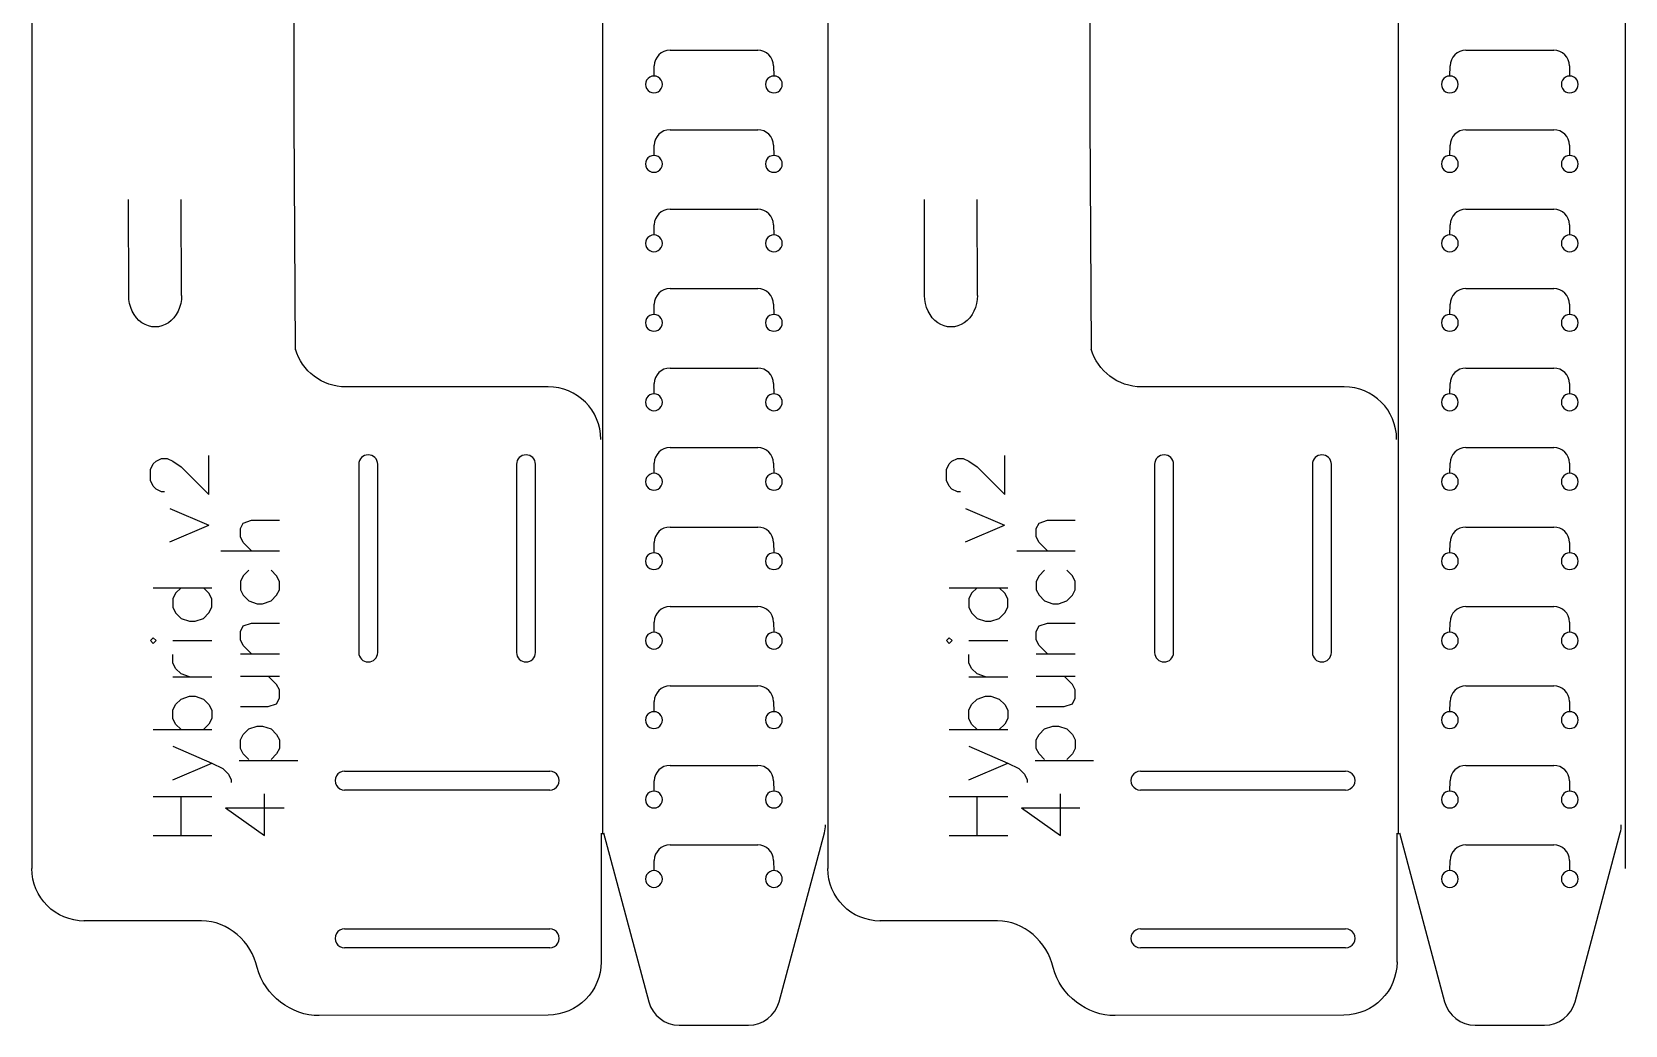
# Model space of a CAD drawing. Extents: x 9 to 642, y 361 to 1089.
# Drawn here: x 311.2 to 462.7, y 361.1 to 455.6 of the extents above; entities that cross this region are included whole.
import ezdxf

# ---------------------------------------------------------------- set-up
doc = ezdxf.new("R2010")
doc.units = 0
doc.layers.add('Layer_1', color=7, linetype='CONTINUOUS')

msp = doc.modelspace()

# ---------------------------------------------------------------- linework, layer by layer
at = {"layer": 'Layer_1', "color": 7}
for p, q in [((336.162253, 447.214227), (336.162253, 697.400475)), ((411.819355, 447.214227), (411.819355, 697.400475)), ((311.217919, 572.467056), (311.217919, 384.518954)), ((386.87502, 572.467056), (386.87502, 384.518954)), ((462.670737, 572.467056), (462.670737, 384.518954)), ((365.454459, 495.497732), (365.451813, 379.26208)), ((441.111561, 495.497732), (441.108915, 379.26208)), ((336.273484, 425.334878), (336.162253, 447.214227)), ((411.930585, 425.334878), (411.819355, 447.214227)), ((360.29429, 421.821185), (341.060749, 421.821185)), ((435.951392, 421.821185), (416.71785, 421.821185)), ((311.217919, 384.518954), (311.217919, 376.012256)), ((386.87502, 384.518954), (386.87502, 376.012256)), ((462.670737, 384.518954), (462.670737, 376.012256)), ((365.350795, 367.084712), (365.350795, 379.36893)), ((365.554445, 379.386646), (369.856411, 363.331439)), ((382.248013, 363.331439), (386.549979, 379.386646)), ((441.007897, 367.084712), (441.007897, 379.36893)), ((441.211547, 379.386646), (445.513513, 363.331439)), ((457.905115, 363.331439), (462.207081, 379.386646)), ((327.356893, 371.01547), (316.167426, 371.018116)), ((403.013995, 371.01547), (391.824527, 371.018116)), ((360.286194, 362.055197), (338.52948, 362.011197)), ((435.943296, 362.055197), (414.186582, 362.011197)), ((372.754181, 361.10788), (379.350217, 361.10788)), ((448.411282, 361.10788), (455.007319, 361.10788))]:
    msp.add_line(p, q, dxfattribs=at)
at = {"layer": 'Layer_1', "color": 1}
for p, q in [((371.880104, 453.826215), (380.224321, 453.826215)), ((447.537205, 453.826215), (455.881422, 453.826215)), ((370.352214, 451.377708), (370.352214, 451.377708)), ((370.364888, 451.377602), (370.380234, 452.349998)), ((381.724138, 452.349998), (381.739484, 451.377602)), ((381.75221, 451.377708), (381.75221, 451.377708)), ((446.009316, 451.377708), (446.009316, 451.377708)), ((446.021989, 451.377602), (446.037335, 452.349998)), ((457.38124, 452.349998), (457.396585, 451.377602)), ((457.409312, 451.377708), (457.409312, 451.377708)), ((371.880104, 446.269238), (380.224321, 446.269238)), ((447.537205, 446.269238), (455.881422, 446.269238)), ((370.352214, 443.820705), (370.352214, 443.820705)), ((370.364888, 443.820625), (370.380234, 444.792996)), ((381.724138, 444.792996), (381.739484, 443.820625)), ((381.75221, 443.820705), (381.75221, 443.820705)), ((446.009316, 443.820705), (446.009316, 443.820705)), ((446.021989, 443.820625), (446.037335, 444.792996)), ((457.38124, 444.792996), (457.396585, 443.820625)), ((457.409312, 443.820705), (457.409312, 443.820705)), ((320.422032, 430.514415), (320.398484, 439.639735)), ((325.451735, 430.514018), (325.404983, 439.63873)), ((396.079133, 430.514415), (396.055585, 439.639735)), ((401.108836, 430.514018), (401.062084, 439.63873)), ((371.880104, 438.712262), (380.224321, 438.712262)), ((447.537205, 438.712262), (455.881422, 438.712262)), ((370.352214, 436.263729), (370.352214, 436.263729)), ((370.364888, 436.263623), (370.380234, 437.236019)), ((381.724138, 437.236019), (381.739484, 436.263623)), ((381.75221, 436.263729), (381.75221, 436.263729)), ((446.009316, 436.263729), (446.009316, 436.263729)), ((446.021989, 436.263623), (446.037335, 437.236019)), ((457.38124, 437.236019), (457.396585, 436.263623)), ((457.409312, 436.263729), (457.409312, 436.263729)), ((371.880104, 431.155286), (380.224321, 431.155286)), ((447.537205, 431.155286), (455.881422, 431.155286)), ((370.352214, 428.706752), (370.352214, 428.706752)), ((370.364888, 428.706646), (370.380234, 429.679043)), ((381.724138, 429.679043), (381.739484, 428.706646)), ((381.75221, 428.706752), (381.75221, 428.706752)), ((446.009316, 428.706752), (446.009316, 428.706752)), ((446.021989, 428.706646), (446.037335, 429.679043)), ((457.38124, 429.679043), (457.396585, 428.706646)), ((457.409312, 428.706752), (457.409312, 428.706752)), ((371.880104, 423.59831), (380.224321, 423.59831)), ((447.537205, 423.59831), (455.881422, 423.59831)), ((370.352214, 421.149776), (370.352214, 421.149776)), ((370.364888, 421.14967), (370.380234, 422.122067)), ((381.724138, 422.122067), (381.739484, 421.14967)), ((381.75221, 421.149776), (381.75221, 421.149776)), ((446.009316, 421.149776), (446.009316, 421.149776)), ((446.021989, 421.14967), (446.037335, 422.122067)), ((457.38124, 422.122067), (457.396585, 421.14967)), ((457.409312, 421.149776), (457.409312, 421.149776)), ((343.190195, 415.351435), (343.190195, 415.351435)), ((358.190218, 415.351435), (358.190218, 415.351435)), ((371.880104, 416.041307), (380.224321, 416.041307)), ((418.847296, 415.351435), (418.847296, 415.351435)), ((433.847319, 415.351435), (433.847319, 415.351435)), ((447.537205, 416.041307), (455.881422, 416.041307)), ((342.290215, 414.451455), (342.290215, 396.55144)), ((344.090202, 396.55144), (344.090202, 414.451455)), ((357.290211, 414.451455), (357.290211, 396.55144)), ((359.090198, 396.55144), (359.090198, 414.451455)), ((370.352214, 413.5928), (370.352214, 413.5928)), ((370.364888, 413.592694), (370.380234, 414.565091)), ((381.724138, 414.565091), (381.739484, 413.592694)), ((381.75221, 413.5928), (381.75221, 413.5928)), ((417.947316, 414.451455), (417.947316, 396.55144)), ((419.747303, 396.55144), (419.747303, 414.451455)), ((432.947313, 414.451455), (432.947313, 396.55144)), ((434.7473, 396.55144), (434.7473, 414.451455)), ((446.009316, 413.5928), (446.009316, 413.5928)), ((446.021989, 413.592694), (446.037335, 414.565091)), ((457.38124, 414.565091), (457.396585, 413.592694)), ((457.409312, 413.5928), (457.409312, 413.5928)), ((371.880104, 408.484331), (380.224321, 408.484331)), ((447.537205, 408.484331), (455.881422, 408.484331)), ((370.352214, 406.035797), (370.352214, 406.035797)), ((370.364888, 406.035718), (370.380234, 407.008114)), ((381.724138, 407.008114), (381.739484, 406.035718)), ((381.75221, 406.035797), (381.75221, 406.035797)), ((446.009316, 406.035797), (446.009316, 406.035797)), ((446.021989, 406.035718), (446.037335, 407.008114)), ((457.38124, 407.008114), (457.396585, 406.035718)), ((457.409312, 406.035797), (457.409312, 406.035797)), ((371.880104, 400.927354), (380.224321, 400.927354)), ((447.537205, 400.927354), (455.881422, 400.927354)), ((370.352214, 398.478821), (370.352214, 398.478821)), ((370.364888, 398.478741), (370.380234, 399.451112)), ((381.724138, 399.451112), (381.739484, 398.478741)), ((381.75221, 398.478821), (381.75221, 398.478821)), ((446.009316, 398.478821), (446.009316, 398.478821)), ((446.021989, 398.478741), (446.037335, 399.451112)), ((457.38124, 399.451112), (457.396585, 398.478741)), ((457.409312, 398.478821), (457.409312, 398.478821)), ((343.190195, 395.651433), (343.190195, 395.651433)), ((358.190218, 395.651433), (358.190218, 395.651433)), ((418.847296, 395.651433), (418.847296, 395.651433)), ((433.847319, 395.651433), (433.847319, 395.651433)), ((371.880104, 393.370378), (380.224321, 393.370378)), ((447.537205, 393.370378), (455.881422, 393.370378)), ((370.352214, 390.921845), (370.352214, 390.921845)), ((370.364888, 390.921739), (370.380234, 391.894135)), ((381.724138, 391.894135), (381.739484, 390.921739)), ((381.75221, 390.921845), (381.75221, 390.921845)), ((446.009316, 390.921845), (446.009316, 390.921845)), ((446.021989, 390.921739), (446.037335, 391.894135)), ((457.38124, 391.894135), (457.396585, 390.921739)), ((457.409312, 390.921845), (457.409312, 390.921845)), ((340.940205, 385.264553), (360.440208, 385.264553)), ((371.880104, 385.813402), (380.224321, 385.813402)), ((416.597306, 385.264553), (436.09731, 385.264553)), ((447.537205, 385.813402), (455.881422, 385.813402)), ((360.440208, 383.46454), (340.940205, 383.46454)), ((370.352214, 383.364868), (370.352214, 383.364868)), ((370.364888, 383.364763), (370.380234, 384.337159)), ((381.724138, 384.337159), (381.739484, 383.364763)), ((381.75221, 383.364868), (381.75221, 383.364868)), ((436.09731, 383.46454), (416.597306, 383.46454)), ((446.009316, 383.364868), (446.009316, 383.364868)), ((446.021989, 383.364763), (446.037335, 384.337159)), ((457.38124, 384.337159), (457.396585, 383.364763)), ((457.409312, 383.364868), (457.409312, 383.364868)), ((371.880104, 378.256426), (380.224321, 378.256426)), ((447.537205, 378.256426), (455.881422, 378.256426)), ((370.352214, 375.807892), (370.352214, 375.807892)), ((370.364888, 375.807786), (370.380234, 376.780183)), ((381.724138, 376.780183), (381.739484, 375.807786)), ((381.75221, 375.807892), (381.75221, 375.807892)), ((446.009316, 375.807892), (446.009316, 375.807892)), ((446.021989, 375.807786), (446.037335, 376.780183)), ((457.38124, 376.780183), (457.396585, 375.807786)), ((457.409312, 375.807892), (457.409312, 375.807892)), ((340.940205, 370.264556), (360.440208, 370.264556)), ((416.597306, 370.264556), (436.09731, 370.264556)), ((360.440208, 368.464543), (340.940205, 368.464543)), ((436.09731, 368.464543), (416.597306, 368.464543))]:
    msp.add_line(p, q, dxfattribs=at)
at = {"layer": 'Layer_1', "color": 5}
for p, q in [((323.026167, 414.746015), (323.555334, 415.010599)), ((323.555334, 415.010599), (324.0845, 415.010599)), ((324.0845, 415.010599), (324.613667, 414.746015)), ((328.05325, 411.571015), (328.05325, 415.275182)), ((398.683268, 414.746015), (399.212435, 415.010599)), ((399.212435, 415.010599), (399.741602, 415.010599)), ((399.741602, 415.010599), (400.270768, 414.746015)), ((403.710352, 411.571015), (403.710352, 415.275182)), ((322.497, 413.952265), (322.761584, 414.481432)), ((322.497, 412.893932), (322.497, 413.952265)), ((322.761584, 414.481432), (323.026167, 414.746015)), ((324.613667, 414.746015), (325.407417, 414.216849)), ((325.407417, 414.216849), (328.05325, 411.571015)), ((398.154102, 413.952265), (398.418685, 414.481432)), ((398.154102, 412.893932), (398.154102, 413.952265)), ((398.418685, 414.481432), (398.683268, 414.746015)), ((400.270768, 414.746015), (401.064518, 414.216849)), ((401.064518, 414.216849), (403.710352, 411.571015)), ((322.761584, 412.364765), (322.497, 412.893932)), ((323.026167, 412.100182), (322.761584, 412.364765)), ((323.555334, 411.835599), (323.026167, 412.100182)), ((398.418685, 412.364765), (398.154102, 412.893932)), ((398.683268, 412.100182), (398.418685, 412.364765)), ((399.212435, 411.835599), (398.683268, 412.100182)), ((323.819917, 411.835599), (323.555334, 411.835599)), ((399.477018, 411.835599), (399.212435, 411.835599)), ((324.320297, 410.260243), (328.024464, 408.672743)), ((331.304477, 408.867132), (332.098227, 409.131716)), ((332.098227, 409.131716), (334.744034, 409.131716)), ((399.977398, 410.260243), (403.681565, 408.672743)), ((406.961578, 408.867132), (407.755328, 409.131716)), ((407.755328, 409.131716), (410.401135, 409.131716)), ((324.320297, 407.085243), (328.024464, 408.672743)), ((331.039893, 408.337966), (331.304477, 408.867132)), ((331.039893, 407.544216), (331.039893, 408.337966)), ((331.304477, 407.015049), (331.039893, 407.544216)), ((399.977398, 407.085243), (403.681565, 408.672743)), ((406.696995, 408.337966), (406.961578, 408.867132)), ((406.696995, 407.544216), (406.696995, 408.337966)), ((406.961578, 407.015049), (406.696995, 407.544216)), ((329.18781, 406.221299), (334.744034, 406.221299)), ((332.098227, 406.221299), (331.304477, 407.015049)), ((404.844911, 406.221299), (410.401135, 406.221299)), ((407.755328, 406.221299), (406.961578, 407.015049)), ((331.304477, 403.840049), (331.039893, 403.310882)), ((331.039893, 403.310882), (331.039893, 402.517132)), ((331.833643, 404.369216), (331.304477, 403.840049)), ((334.47945, 403.840049), (333.950284, 404.369216)), ((334.744034, 403.310882), (334.47945, 403.840049)), ((334.744034, 402.517132), (334.744034, 403.310882)), ((406.961578, 403.840049), (406.696995, 403.310882)), ((406.696995, 403.310882), (406.696995, 402.517132)), ((407.490745, 404.369216), (406.961578, 403.840049)), ((410.136552, 403.840049), (409.607385, 404.369216)), ((410.401135, 403.310882), (410.136552, 403.840049)), ((410.401135, 402.517132), (410.401135, 403.310882)), ((322.763647, 402.709035), (328.319897, 402.709035)), ((324.880314, 402.179868), (324.615731, 401.650701)), ((324.615731, 401.650701), (324.615731, 400.856951)), ((325.409481, 402.709035), (324.880314, 402.179868)), ((328.055314, 402.179868), (327.526147, 402.709035)), ((328.319897, 401.650701), (328.055314, 402.179868)), ((328.319897, 400.856951), (328.319897, 401.650701)), ((331.039893, 402.517132), (331.304477, 401.987966)), ((331.304477, 401.987966), (331.833643, 401.458799)), ((331.833643, 401.458799), (332.627393, 401.194216)), ((333.15656, 401.194216), (333.950284, 401.458799)), ((333.950284, 401.458799), (334.47945, 401.987966)), ((334.47945, 401.987966), (334.744034, 402.517132)), ((398.420749, 402.709035), (403.976999, 402.709035)), ((400.537415, 402.179868), (400.272832, 401.650701)), ((400.272832, 401.650701), (400.272832, 400.856951)), ((401.066582, 402.709035), (400.537415, 402.179868)), ((403.712415, 402.179868), (403.183249, 402.709035)), ((403.976999, 401.650701), (403.712415, 402.179868)), ((403.976999, 400.856951), (403.976999, 401.650701)), ((406.696995, 402.517132), (406.961578, 401.987966)), ((406.961578, 401.987966), (407.490745, 401.458799)), ((407.490745, 401.458799), (408.284495, 401.194216)), ((408.813661, 401.194216), (409.607385, 401.458799)), ((409.607385, 401.458799), (410.136552, 401.987966)), ((410.136552, 401.987966), (410.401135, 402.517132)), ((324.615731, 400.856951), (324.880314, 400.327785)), ((324.880314, 400.327785), (325.409481, 399.798618)), ((327.526147, 399.798618), (328.055314, 400.327785)), ((328.055314, 400.327785), (328.319897, 400.856951)), ((332.627393, 401.194216), (333.15656, 401.194216)), ((400.272832, 400.856951), (400.537415, 400.327785)), ((400.537415, 400.327785), (401.066582, 399.798618)), ((403.183249, 399.798618), (403.712415, 400.327785)), ((403.712415, 400.327785), (403.976999, 400.856951)), ((408.284495, 401.194216), (408.813661, 401.194216)), ((325.409481, 399.798618), (326.203231, 399.534035)), ((326.203231, 399.534035), (326.732397, 399.534035)), ((326.732397, 399.534035), (327.526147, 399.798618)), ((331.039893, 398.548382), (331.304477, 399.077549)), ((331.039893, 397.754632), (331.039893, 398.548382)), ((331.304477, 399.077549), (332.098227, 399.342132)), ((332.098227, 399.342132), (334.744034, 399.342132)), ((401.066582, 399.798618), (401.860332, 399.534035)), ((401.860332, 399.534035), (402.389499, 399.534035)), ((402.389499, 399.534035), (403.183249, 399.798618)), ((406.696995, 398.548382), (406.961578, 399.077549)), ((406.696995, 397.754632), (406.696995, 398.548382)), ((406.961578, 399.077549), (407.755328, 399.342132)), ((407.755328, 399.342132), (410.401135, 399.342132)), ((322.763647, 397.946535), (322.499064, 397.681951)), ((322.499064, 397.681951), (322.763647, 397.417368)), ((323.028231, 397.681951), (322.763647, 397.946535)), ((322.763647, 397.417368), (323.028231, 397.681951)), ((324.615731, 397.681951), (328.319897, 397.681951)), ((331.304477, 397.225466), (331.039893, 397.754632)), ((332.098227, 396.431716), (331.304477, 397.225466)), ((398.420749, 397.946535), (398.156165, 397.681951)), ((398.156165, 397.681951), (398.420749, 397.417368)), ((398.685332, 397.681951), (398.420749, 397.946535)), ((398.420749, 397.417368), (398.685332, 397.681951)), ((400.272832, 397.681951), (403.976999, 397.681951)), ((406.961578, 397.225466), (406.696995, 397.754632)), ((407.755328, 396.431716), (406.961578, 397.225466)), ((324.615731, 395.565285), (324.615731, 396.359035)), ((324.880314, 395.036118), (324.615731, 395.565285)), ((331.039893, 396.431716), (334.744034, 396.431716)), ((400.272832, 395.565285), (400.272832, 396.359035)), ((400.537415, 395.036118), (400.272832, 395.565285)), ((406.696995, 396.431716), (410.401135, 396.431716)), ((324.615731, 394.242368), (328.319897, 394.242368)), ((325.409481, 394.506951), (324.880314, 395.036118)), ((326.203231, 394.242368), (325.409481, 394.506951)), ((331.039893, 394.315049), (334.744034, 394.315049)), ((334.47945, 393.521299), (333.6857, 394.315049)), ((400.272832, 394.242368), (403.976999, 394.242368)), ((401.066582, 394.506951), (400.537415, 395.036118)), ((401.860332, 394.242368), (401.066582, 394.506951)), ((406.696995, 394.315049), (410.401135, 394.315049)), ((410.136552, 393.521299), (409.342802, 394.315049)), ((325.409481, 392.125701), (326.203231, 392.390285)), ((326.203231, 392.390285), (326.732397, 392.390285)), ((326.732397, 392.390285), (327.526147, 392.125701)), ((334.744034, 392.992132), (334.47945, 393.521299)), ((334.744034, 392.198356), (334.744034, 392.992132)), ((401.066582, 392.125701), (401.860332, 392.390285)), ((401.860332, 392.390285), (402.389499, 392.390285)), ((402.389499, 392.390285), (403.183249, 392.125701)), ((410.401135, 392.992132), (410.136552, 393.521299)), ((410.401135, 392.198356), (410.401135, 392.992132)), ((324.615731, 391.067368), (324.880314, 391.596535)), ((324.615731, 390.273618), (324.615731, 391.067368)), ((324.880314, 391.596535), (325.409481, 392.125701)), ((327.526147, 392.125701), (328.055314, 391.596535)), ((328.055314, 391.596535), (328.319897, 391.067368)), ((328.319897, 391.067368), (328.319897, 390.273618)), ((331.039893, 391.404606), (333.6857, 391.404606)), ((333.6857, 391.404606), (334.47945, 391.669189)), ((334.47945, 391.669189), (334.744034, 392.198356)), ((400.272832, 391.067368), (400.537415, 391.596535)), ((400.272832, 390.273618), (400.272832, 391.067368)), ((400.537415, 391.596535), (401.066582, 392.125701)), ((403.183249, 392.125701), (403.712415, 391.596535)), ((403.712415, 391.596535), (403.976999, 391.067368)), ((403.976999, 391.067368), (403.976999, 390.273618)), ((406.696995, 391.404606), (409.342802, 391.404606)), ((409.342802, 391.404606), (410.136552, 391.669189)), ((410.136552, 391.669189), (410.401135, 392.198356)), ((324.880314, 389.744451), (324.615731, 390.273618)), ((325.409481, 389.215285), (324.880314, 389.744451)), ((328.055314, 389.744451), (327.526147, 389.215285)), ((328.319897, 390.273618), (328.055314, 389.744451)), ((331.304477, 388.758773), (331.833643, 389.287939)), ((331.833643, 389.287939), (332.627393, 389.552523)), ((332.627393, 389.552523), (333.15656, 389.552523)), ((333.15656, 389.552523), (333.950284, 389.287939)), ((333.950284, 389.287939), (334.47945, 388.758773)), ((400.537415, 389.744451), (400.272832, 390.273618)), ((401.066582, 389.215285), (400.537415, 389.744451)), ((403.712415, 389.744451), (403.183249, 389.215285)), ((403.976999, 390.273618), (403.712415, 389.744451)), ((406.961578, 388.758773), (407.490745, 389.287939)), ((407.490745, 389.287939), (408.284495, 389.552523)), ((408.284495, 389.552523), (408.813661, 389.552523)), ((408.813661, 389.552523), (409.607385, 389.287939)), ((409.607385, 389.287939), (410.136552, 388.758773)), ((322.763647, 389.215285), (328.319897, 389.215285)), ((331.039893, 388.229606), (331.304477, 388.758773)), ((331.039893, 387.435856), (331.039893, 388.229606)), ((334.47945, 388.758773), (334.744034, 388.229606)), ((334.744034, 388.229606), (334.744034, 387.435856)), ((398.420749, 389.215285), (403.976999, 389.215285)), ((406.696995, 388.229606), (406.961578, 388.758773)), ((406.696995, 387.435856), (406.696995, 388.229606)), ((410.136552, 388.758773), (410.401135, 388.229606)), ((410.401135, 388.229606), (410.401135, 387.435856)), ((324.615731, 387.627785), (328.319897, 386.040285)), ((330.928636, 386.266292), (336.484886, 386.266292)), ((331.304477, 386.906689), (331.039893, 387.435856)), ((331.833643, 386.377523), (331.304477, 386.906689)), ((334.47945, 386.906689), (333.950284, 386.377523)), ((334.744034, 387.435856), (334.47945, 386.906689)), ((400.272832, 387.627785), (403.976999, 386.040285)), ((406.585737, 386.266292), (412.141988, 386.266292)), ((406.961578, 386.906689), (406.696995, 387.435856)), ((407.490745, 386.377523), (406.961578, 386.906689)), ((410.136552, 386.906689), (409.607385, 386.377523)), ((410.401135, 387.435856), (410.136552, 386.906689)), ((324.615731, 384.452785), (328.319897, 386.040285)), ((328.319897, 386.040285), (329.378231, 385.511118)), ((329.378231, 385.511118), (329.907397, 384.981951)), ((329.907397, 384.981951), (330.171981, 384.452785)), ((400.272832, 384.452785), (403.976999, 386.040285)), ((403.976999, 386.040285), (405.035332, 385.511118)), ((405.035332, 385.511118), (405.564499, 384.981951)), ((405.564499, 384.981951), (405.829082, 384.452785)), ((330.171981, 384.452785), (330.171981, 384.188201)), ((405.829082, 384.452785), (405.829082, 384.188201)), ((322.763647, 382.865285), (328.319897, 382.865285)), ((325.409481, 379.161118), (325.409481, 382.865285)), ((329.632733, 381.792188), (333.3369, 379.146354)), ((329.632733, 381.792188), (335.188983, 381.792188)), ((333.3369, 379.146354), (333.3369, 383.115104)), ((398.420749, 382.865285), (403.976999, 382.865285)), ((401.066582, 379.161118), (401.066582, 382.865285)), ((405.289835, 381.792188), (408.994001, 379.146354)), ((405.289835, 381.792188), (410.846085, 381.792188)), ((408.994001, 379.146354), (408.994001, 383.115104)), ((322.763647, 379.161118), (328.319897, 379.161118)), ((398.420749, 379.161118), (403.976999, 379.161118))]:
    msp.add_line(p, q, dxfattribs=at)
at = {"layer": 'Layer_1', "color": 1}
for points in [[(371.880104, 453.826215), (371.060948, 453.826218), (370.393275, 453.169051), (370.380286, 452.349998)], [(381.724138, 452.349998), (381.71115, 453.169051), (381.043477, 453.826218), (380.224321, 453.826215)], [(447.537205, 453.826215), (446.718049, 453.826218), (446.050376, 453.169051), (446.037388, 452.349998)], [(457.38124, 452.349998), (457.368251, 453.169051), (456.700579, 453.826218), (455.881423, 453.826215)], [(370.352214, 451.377708), (370.066399, 451.377708), (369.802295, 451.225227), (369.659387, 450.977704)], [(371.045041, 450.977704), (370.902133, 451.225227), (370.638029, 451.377708), (370.352214, 451.377708)], [(381.75221, 451.377708), (381.466395, 451.377708), (381.202291, 451.225227), (381.059384, 450.977704)], [(382.445037, 450.977704), (382.30213, 451.225227), (382.038026, 451.377708), (381.75221, 451.377708)], [(446.009316, 451.377708), (445.7235, 451.377708), (445.459396, 451.225227), (445.316489, 450.977704)], [(446.702142, 450.977704), (446.559235, 451.225227), (446.295131, 451.377708), (446.009316, 451.377708)], [(457.409312, 451.377708), (457.123497, 451.377708), (456.859393, 451.225227), (456.716485, 450.977704)], [(458.102139, 450.977704), (457.959231, 451.225227), (457.695127, 451.377708), (457.409312, 451.377708)], [(369.659387, 450.977704), (369.51648, 450.730181), (369.51648, 450.42522), (369.659387, 450.177696)], [(369.659387, 450.177696), (369.802295, 449.930173), (370.066399, 449.777693), (370.352214, 449.777693)], [(370.352214, 449.777693), (370.638029, 449.777693), (370.902133, 449.930173), (371.045041, 450.177696)], [(371.045041, 450.177696), (371.187949, 450.42522), (371.187949, 450.730181), (371.045041, 450.977704)], [(381.059384, 450.977704), (380.916476, 450.730181), (380.916476, 450.42522), (381.059384, 450.177696)], [(381.059384, 450.177696), (381.202291, 449.930173), (381.466395, 449.777693), (381.75221, 449.777693)], [(381.75221, 449.777693), (382.038026, 449.777693), (382.30213, 449.930173), (382.445037, 450.177696)], [(382.445037, 450.177696), (382.587945, 450.42522), (382.587945, 450.730181), (382.445037, 450.977704)], [(445.316489, 450.977704), (445.173581, 450.730181), (445.173581, 450.42522), (445.316489, 450.177696)], [(445.316489, 450.177696), (445.459396, 449.930173), (445.7235, 449.777693), (446.009316, 449.777693)], [(446.009316, 449.777693), (446.295131, 449.777693), (446.559235, 449.930173), (446.702142, 450.177696)], [(446.702142, 450.177696), (446.84505, 450.42522), (446.84505, 450.730181), (446.702142, 450.977704)], [(456.716485, 450.977704), (456.573577, 450.730181), (456.573577, 450.42522), (456.716485, 450.177696)], [(456.716485, 450.177696), (456.859393, 449.930173), (457.123497, 449.777693), (457.409312, 449.777693)], [(457.409312, 449.777693), (457.695127, 449.777693), (457.959231, 449.930173), (458.102139, 450.177696)], [(458.102139, 450.177696), (458.245046, 450.42522), (458.245046, 450.730181), (458.102139, 450.977704)], [(371.880104, 446.269238), (371.060937, 446.269241), (370.393261, 445.612059), (370.380286, 444.792996)], [(381.724138, 444.792996), (381.711164, 445.612059), (381.043487, 446.269241), (380.224321, 446.269238)], [(447.537205, 446.269238), (446.718039, 446.269241), (446.050362, 445.612059), (446.037388, 444.792996)], [(457.38124, 444.792996), (457.368266, 445.612059), (456.700589, 446.269241), (455.881423, 446.269238)], [(370.352214, 443.820705), (370.065677, 443.821798), (369.800436, 443.669559), (369.656851, 443.421591)], [(371.047577, 443.421591), (370.903992, 443.669559), (370.638752, 443.821798), (370.352214, 443.820705)], [(381.75221, 443.820705), (381.465673, 443.821798), (381.200433, 443.669559), (381.056848, 443.421591)], [(382.447573, 443.421591), (382.303988, 443.669559), (382.038748, 443.821798), (381.75221, 443.820705)], [(446.009316, 443.820705), (445.722778, 443.821798), (445.457538, 443.669559), (445.313953, 443.421591)], [(446.704679, 443.421591), (446.561093, 443.669559), (446.295853, 443.821798), (446.009316, 443.820705)], [(457.409312, 443.820705), (457.122775, 443.821798), (456.857534, 443.669559), (456.713949, 443.421591)], [(458.104675, 443.421591), (457.96109, 443.669559), (457.695849, 443.821798), (457.409312, 443.820705)], [(369.656851, 443.421591), (369.513266, 443.173623), (369.513266, 442.867798), (369.656851, 442.61983)], [(369.656851, 442.61983), (369.800436, 442.371862), (370.065677, 442.219623), (370.352214, 442.220716)], [(370.352214, 442.220716), (370.638752, 442.219623), (370.903992, 442.371862), (371.047577, 442.61983)], [(371.047577, 442.61983), (371.191162, 442.867798), (371.191162, 443.173623), (371.047577, 443.421591)], [(381.056848, 443.421591), (380.913262, 443.173623), (380.913262, 442.867798), (381.056848, 442.61983)], [(381.056848, 442.61983), (381.200433, 442.371862), (381.465673, 442.219623), (381.75221, 442.220716)], [(381.75221, 442.220716), (382.038748, 442.219623), (382.303988, 442.371862), (382.447573, 442.61983)], [(382.447573, 442.61983), (382.591158, 442.867798), (382.591158, 443.173623), (382.447573, 443.421591)], [(445.313953, 443.421591), (445.170368, 443.173623), (445.170368, 442.867798), (445.313953, 442.61983)], [(445.313953, 442.61983), (445.457538, 442.371862), (445.722778, 442.219623), (446.009316, 442.220716)], [(446.009316, 442.220716), (446.295853, 442.219623), (446.561093, 442.371862), (446.704679, 442.61983)], [(446.704679, 442.61983), (446.848264, 442.867798), (446.848264, 443.173623), (446.704679, 443.421591)], [(456.713949, 443.421591), (456.570364, 443.173623), (456.570364, 442.867798), (456.713949, 442.61983)], [(456.713949, 442.61983), (456.857534, 442.371862), (457.122775, 442.219623), (457.409312, 442.220716)], [(457.409312, 442.220716), (457.695849, 442.219623), (457.96109, 442.371862), (458.104675, 442.61983)], [(458.104675, 442.61983), (458.24826, 442.867798), (458.24826, 443.173623), (458.104675, 443.421591)], [(371.880104, 438.712262), (371.060937, 438.712265), (370.393261, 438.055083), (370.380286, 437.236019)], [(381.724138, 437.236019), (381.711164, 438.055083), (381.043487, 438.712265), (380.224321, 438.712262)], [(447.537205, 438.712262), (446.718039, 438.712265), (446.050362, 438.055083), (446.037388, 437.236019)], [(457.38124, 437.236019), (457.368266, 438.055083), (456.700589, 438.712265), (455.881423, 438.712262)], [(370.352214, 436.263729), (370.065629, 436.264894), (369.800313, 436.112671), (369.656683, 435.864674)], [(371.047746, 435.864674), (370.904115, 436.112671), (370.6388, 436.264894), (370.352214, 436.263729)], [(381.75221, 436.263729), (381.465625, 436.264894), (381.200309, 436.112671), (381.056679, 435.864674)], [(382.447742, 435.864674), (382.304112, 436.112671), (382.038796, 436.264894), (381.75221, 436.263729)], [(446.009316, 436.263729), (445.72273, 436.264894), (445.457414, 436.112671), (445.313784, 435.864674)], [(446.704847, 435.864674), (446.561217, 436.112671), (446.295901, 436.264894), (446.009316, 436.263729)], [(457.409312, 436.263729), (457.122727, 436.264894), (456.857411, 436.112671), (456.713781, 435.864674)], [(458.104843, 435.864674), (457.961213, 436.112671), (457.695897, 436.264894), (457.409312, 436.263729)], [(369.656683, 435.864674), (369.513053, 435.616676), (369.513053, 435.310793), (369.656683, 435.062795)], [(369.656683, 435.062795), (369.800313, 434.814797), (370.065629, 434.662575), (370.352214, 434.66374)], [(370.352214, 434.66374), (370.6388, 434.662575), (370.904115, 434.814797), (371.047746, 435.062795)], [(371.047746, 435.062795), (371.191376, 435.310793), (371.191376, 435.616676), (371.047746, 435.864674)], [(381.056679, 435.864674), (380.913049, 435.616676), (380.913049, 435.310793), (381.056679, 435.062795)], [(381.056679, 435.062795), (381.200309, 434.814797), (381.465625, 434.662575), (381.75221, 434.66374)], [(381.75221, 434.66374), (382.038796, 434.662575), (382.304112, 434.814797), (382.447742, 435.062795)], [(382.447742, 435.062795), (382.591372, 435.310793), (382.591372, 435.616676), (382.447742, 435.864674)], [(445.313784, 435.864674), (445.170154, 435.616676), (445.170154, 435.310793), (445.313784, 435.062795)], [(445.313784, 435.062795), (445.457414, 434.814797), (445.72273, 434.662575), (446.009316, 434.66374)], [(446.009316, 434.66374), (446.295901, 434.662575), (446.561217, 434.814797), (446.704847, 435.062795)], [(446.704847, 435.062795), (446.848477, 435.310793), (446.848477, 435.616676), (446.704847, 435.864674)], [(456.713781, 435.864674), (456.57015, 435.616676), (456.57015, 435.310793), (456.713781, 435.062795)], [(456.713781, 435.062795), (456.857411, 434.814797), (457.122727, 434.662575), (457.409312, 434.66374)], [(457.409312, 434.66374), (457.695897, 434.662575), (457.961213, 434.814797), (458.104843, 435.062795)], [(458.104843, 435.062795), (458.248473, 435.310793), (458.248473, 435.616676), (458.104843, 435.864674)], [(321.679305, 427.911973), (320.901192, 428.448416), (320.422032, 429.439836), (320.422032, 430.512748)], [(325.451735, 430.512695), (325.451735, 429.439783), (324.972389, 428.448416), (324.194249, 427.911973)], [(371.880104, 431.155286), (371.060937, 431.155289), (370.393261, 430.498107), (370.380286, 429.679043)], [(381.724138, 429.679043), (381.711164, 430.498107), (381.043487, 431.155289), (380.224321, 431.155286)], [(397.336407, 427.911973), (396.558294, 428.448416), (396.079133, 429.439836), (396.079133, 430.512748)], [(401.108836, 430.512695), (401.108836, 429.439783), (400.62949, 428.448416), (399.851351, 427.911973)], [(447.537205, 431.155286), (446.718039, 431.155289), (446.050362, 430.498107), (446.037388, 429.679043)], [(457.38124, 429.679043), (457.368266, 430.498107), (456.700589, 431.155289), (455.881423, 431.155286)], [(370.352214, 428.706752), (370.065629, 428.707918), (369.800313, 428.555695), (369.656683, 428.307697)], [(371.047746, 428.307697), (370.904115, 428.555695), (370.6388, 428.707918), (370.352214, 428.706752)], [(381.75221, 428.706752), (381.465625, 428.707918), (381.200309, 428.555695), (381.056679, 428.307697)], [(382.447742, 428.307697), (382.304112, 428.555695), (382.038796, 428.707918), (381.75221, 428.706752)], [(446.009316, 428.706752), (445.72273, 428.707918), (445.457414, 428.555695), (445.313784, 428.307697)], [(446.704847, 428.307697), (446.561217, 428.555695), (446.295901, 428.707918), (446.009316, 428.706752)], [(457.409312, 428.706752), (457.122727, 428.707918), (456.857411, 428.555695), (456.713781, 428.307697)], [(458.104843, 428.307697), (457.961213, 428.555695), (457.695897, 428.707918), (457.409312, 428.706752)], [(324.194249, 427.911973), (323.416136, 427.375504), (322.457445, 427.375504), (321.679305, 427.911973)], [(369.656683, 428.307697), (369.513053, 428.059699), (369.513053, 427.753817), (369.656683, 427.505819)], [(369.656683, 427.505819), (369.800313, 427.257821), (370.065629, 427.105599), (370.352214, 427.106764)], [(370.352214, 427.106764), (370.6388, 427.105599), (370.904115, 427.257821), (371.047746, 427.505819)], [(371.047746, 427.505819), (371.191376, 427.753817), (371.191376, 428.059699), (371.047746, 428.307697)], [(381.056679, 428.307697), (380.913049, 428.059699), (380.913049, 427.753817), (381.056679, 427.505819)], [(381.056679, 427.505819), (381.200309, 427.257821), (381.465625, 427.105599), (381.75221, 427.106764)], [(381.75221, 427.106764), (382.038796, 427.105599), (382.304112, 427.257821), (382.447742, 427.505819)], [(382.447742, 427.505819), (382.591372, 427.753817), (382.591372, 428.059699), (382.447742, 428.307697)], [(399.851351, 427.911973), (399.073238, 427.375504), (398.114546, 427.375504), (397.336407, 427.911973)], [(445.313784, 428.307697), (445.170154, 428.059699), (445.170154, 427.753817), (445.313784, 427.505819)], [(445.313784, 427.505819), (445.457414, 427.257821), (445.72273, 427.105599), (446.009316, 427.106764)], [(446.009316, 427.106764), (446.295901, 427.105599), (446.561217, 427.257821), (446.704847, 427.505819)], [(446.704847, 427.505819), (446.848477, 427.753817), (446.848477, 428.059699), (446.704847, 428.307697)], [(456.713781, 428.307697), (456.57015, 428.059699), (456.57015, 427.753817), (456.713781, 427.505819)], [(456.713781, 427.505819), (456.857411, 427.257821), (457.122727, 427.105599), (457.409312, 427.106764)], [(457.409312, 427.106764), (457.695897, 427.105599), (457.961213, 427.257821), (458.104843, 427.505819)], [(458.104843, 427.505819), (458.248473, 427.753817), (458.248473, 428.059699), (458.104843, 428.307697)], [(371.880104, 423.59831), (371.060937, 423.598312), (370.393261, 422.94113), (370.380286, 422.122067)], [(381.724138, 422.122067), (381.711164, 422.94113), (381.043487, 423.598312), (380.224321, 423.59831)], [(447.537205, 423.59831), (446.718039, 423.598312), (446.050362, 422.94113), (446.037388, 422.122067)], [(457.38124, 422.122067), (457.368266, 422.94113), (456.700589, 423.598312), (455.881423, 423.59831)], [(370.352214, 421.149776), (370.066399, 421.149776), (369.802295, 420.997295), (369.659387, 420.749772)], [(371.045041, 420.749772), (370.902133, 420.997295), (370.638029, 421.149776), (370.352214, 421.149776)], [(381.75221, 421.149776), (381.466395, 421.149776), (381.202291, 420.997295), (381.059384, 420.749772)], [(382.552218, 420.349769), (382.552218, 420.791601), (382.194042, 421.149776), (381.75221, 421.149776)], [(446.009316, 421.149776), (445.723501, 421.149776), (445.459396, 420.997295), (445.316489, 420.749772)], [(446.702142, 420.749772), (446.559235, 420.997295), (446.295131, 421.149776), (446.009316, 421.149776)], [(457.409312, 421.149776), (457.123497, 421.149776), (456.859393, 420.997295), (456.716485, 420.749772)], [(458.102139, 420.749772), (457.959231, 420.997295), (457.695127, 421.149776), (457.409312, 421.149776)], [(369.659387, 420.749772), (369.51648, 420.502249), (369.51648, 420.197288), (369.659387, 419.949765)], [(369.659387, 419.949765), (369.802295, 419.702242), (370.066399, 419.549761), (370.352214, 419.549761)], [(370.352214, 419.549761), (370.638029, 419.549761), (370.902133, 419.702242), (371.045041, 419.949765)], [(371.045041, 419.949765), (371.187948, 420.197288), (371.187948, 420.502249), (371.045041, 420.749772)], [(381.059384, 420.749772), (380.916476, 420.502249), (380.916476, 420.197288), (381.059384, 419.949765)], [(381.059384, 419.949765), (381.202291, 419.702242), (381.466395, 419.549761), (381.75221, 419.549761)], [(381.75221, 419.549761), (382.194042, 419.549761), (382.552218, 419.907937), (382.552218, 420.349769)], [(445.316489, 420.749772), (445.173581, 420.502249), (445.173581, 420.197288), (445.316489, 419.949765)], [(445.316489, 419.949765), (445.459396, 419.702242), (445.723501, 419.549761), (446.009316, 419.549761)], [(446.009316, 419.549761), (446.295131, 419.549761), (446.559235, 419.702242), (446.702142, 419.949765)], [(446.702142, 419.949765), (446.84505, 420.197288), (446.84505, 420.502249), (446.702142, 420.749772)], [(456.716485, 420.749772), (456.573578, 420.502249), (456.573578, 420.197288), (456.716485, 419.949765)], [(456.716485, 419.949765), (456.859393, 419.702242), (457.123497, 419.549761), (457.409312, 419.549761)], [(457.409312, 419.549761), (457.695127, 419.549761), (457.959231, 419.702242), (458.102139, 419.949765)], [(458.102139, 419.949765), (458.245046, 420.197288), (458.245046, 420.502249), (458.102139, 420.749772)], [(343.190195, 415.351435), (342.693154, 415.351424), (342.290226, 414.948496), (342.290215, 414.451455)], [(344.090202, 414.451455), (344.090191, 414.948506), (343.687246, 415.351439), (343.190195, 415.351435)], [(358.190218, 415.351435), (357.693167, 415.351439), (357.290222, 414.948506), (357.290211, 414.451455)], [(359.090198, 414.451455), (359.090187, 414.948496), (358.687259, 415.351424), (358.190218, 415.351435)], [(371.880104, 416.041307), (371.060948, 416.04131), (370.393275, 415.384144), (370.380286, 414.565091)], [(381.724138, 414.565091), (381.71115, 415.384144), (381.043477, 416.04131), (380.224321, 416.041307)], [(418.847296, 415.351435), (418.350256, 415.351424), (417.947327, 414.948496), (417.947316, 414.451455)], [(419.747303, 414.451455), (419.747292, 414.948506), (419.344348, 415.351439), (418.847296, 415.351435)], [(433.847319, 415.351435), (433.350268, 415.351439), (432.947324, 414.948506), (432.947313, 414.451455)], [(434.7473, 414.451455), (434.747289, 414.948496), (434.34436, 415.351424), (433.847319, 415.351435)], [(447.537205, 416.041307), (446.718049, 416.04131), (446.050376, 415.384144), (446.037388, 414.565091)], [(457.38124, 414.565091), (457.368251, 415.384144), (456.700579, 416.04131), (455.881423, 416.041307)], [(370.352214, 413.5928), (370.066209, 413.593085), (369.801808, 413.440666), (369.658723, 413.193026)], [(371.045705, 413.193026), (370.90262, 413.440666), (370.638219, 413.593085), (370.352214, 413.5928)], [(381.75221, 413.5928), (381.466205, 413.593085), (381.201804, 413.440666), (381.058719, 413.193026)], [(382.445702, 413.193026), (382.302617, 413.440666), (382.038215, 413.593085), (381.75221, 413.5928)], [(446.009316, 413.5928), (445.723311, 413.593085), (445.458909, 413.440666), (445.315825, 413.193026)], [(446.702807, 413.193026), (446.559722, 413.440666), (446.295321, 413.593085), (446.009316, 413.5928)], [(457.409312, 413.5928), (457.123307, 413.593085), (456.858906, 413.440666), (456.715821, 413.193026)], [(458.102803, 413.193026), (457.959718, 413.440666), (457.695317, 413.593085), (457.409312, 413.5928)], [(369.658723, 413.193026), (369.515638, 412.945386), (369.515638, 412.640199), (369.658723, 412.392558)], [(369.658723, 412.392558), (369.801808, 412.144918), (370.066209, 411.9925), (370.352214, 411.992785)], [(370.352214, 411.992785), (370.638219, 411.9925), (370.90262, 412.144918), (371.045705, 412.392558)], [(371.045705, 412.392558), (371.18879, 412.640199), (371.18879, 412.945386), (371.045705, 413.193026)], [(381.058719, 413.193026), (380.915635, 412.945386), (380.915635, 412.640199), (381.058719, 412.392558)], [(381.058719, 412.392558), (381.201804, 412.144918), (381.466205, 411.9925), (381.75221, 411.992785)], [(381.75221, 411.992785), (382.038215, 411.9925), (382.302617, 412.144918), (382.445702, 412.392558)], [(382.445702, 412.392558), (382.588786, 412.640199), (382.588786, 412.945386), (382.445702, 413.193026)], [(445.315825, 413.193026), (445.17274, 412.945386), (445.17274, 412.640199), (445.315825, 412.392558)], [(445.315825, 412.392558), (445.458909, 412.144918), (445.723311, 411.9925), (446.009316, 411.992785)], [(446.009316, 411.992785), (446.295321, 411.9925), (446.559722, 412.144918), (446.702807, 412.392558)], [(446.702807, 412.392558), (446.845891, 412.640199), (446.845891, 412.945386), (446.702807, 413.193026)], [(456.715821, 413.193026), (456.572736, 412.945386), (456.572736, 412.640199), (456.715821, 412.392558)], [(456.715821, 412.392558), (456.858906, 412.144918), (457.123307, 411.9925), (457.409312, 411.992785)], [(457.409312, 411.992785), (457.695317, 411.9925), (457.959718, 412.144918), (458.102803, 412.392558)], [(458.102803, 412.392558), (458.245888, 412.640199), (458.245888, 412.945386), (458.102803, 413.193026)], [(371.880104, 408.484331), (371.060948, 408.484334), (370.393275, 407.827167), (370.380286, 407.008114)], [(381.724138, 407.008114), (381.71115, 407.827167), (381.043477, 408.484334), (380.224321, 408.484331)], [(447.537205, 408.484331), (446.718049, 408.484334), (446.050376, 407.827167), (446.037388, 407.008114)], [(457.38124, 407.008114), (457.368251, 407.827167), (456.700579, 408.484334), (455.881423, 408.484331)], [(370.352214, 406.035797), (370.065677, 406.03689), (369.800436, 405.884652), (369.656851, 405.636684)], [(371.047577, 405.636684), (370.903992, 405.884652), (370.638752, 406.03689), (370.352214, 406.035797)], [(381.75221, 406.035797), (381.465673, 406.03689), (381.200433, 405.884652), (381.056848, 405.636684)], [(382.447573, 405.636684), (382.303988, 405.884652), (382.038748, 406.03689), (381.75221, 406.035797)], [(446.009316, 406.035797), (445.722778, 406.03689), (445.457538, 405.884652), (445.313953, 405.636684)], [(446.704679, 405.636684), (446.561093, 405.884652), (446.295853, 406.03689), (446.009316, 406.035797)], [(457.409312, 406.035797), (457.122775, 406.03689), (456.857534, 405.884652), (456.713949, 405.636684)], [(458.104675, 405.636684), (457.96109, 405.884652), (457.695849, 406.03689), (457.409312, 406.035797)], [(369.656851, 405.636684), (369.513266, 405.388715), (369.513266, 405.08289), (369.656851, 404.834922)], [(369.656851, 404.834922), (369.800436, 404.586954), (370.065677, 404.434716), (370.352214, 404.435809)], [(370.352214, 404.435809), (370.638752, 404.434716), (370.903992, 404.586954), (371.047577, 404.834922)], [(371.047577, 404.834922), (371.191162, 405.08289), (371.191162, 405.388715), (371.047577, 405.636684)], [(381.056848, 405.636684), (380.913262, 405.388715), (380.913262, 405.08289), (381.056848, 404.834922)], [(381.056848, 404.834922), (381.200433, 404.586954), (381.465673, 404.434716), (381.75221, 404.435809)], [(381.75221, 404.435809), (382.038748, 404.434716), (382.303988, 404.586954), (382.447573, 404.834922)], [(382.447573, 404.834922), (382.591158, 405.08289), (382.591158, 405.388715), (382.447573, 405.636684)], [(445.313953, 405.636684), (445.170368, 405.388715), (445.170368, 405.08289), (445.313953, 404.834922)], [(445.313953, 404.834922), (445.457538, 404.586954), (445.722778, 404.434716), (446.009316, 404.435809)], [(446.009316, 404.435809), (446.295853, 404.434716), (446.561093, 404.586954), (446.704679, 404.834922)], [(446.704679, 404.834922), (446.848264, 405.08289), (446.848264, 405.388715), (446.704679, 405.636684)], [(456.713949, 405.636684), (456.570364, 405.388715), (456.570364, 405.08289), (456.713949, 404.834922)], [(456.713949, 404.834922), (456.857534, 404.586954), (457.122775, 404.434716), (457.409312, 404.435809)], [(457.409312, 404.435809), (457.695849, 404.434716), (457.96109, 404.586954), (458.104675, 404.834922)], [(458.104675, 404.834922), (458.24826, 405.08289), (458.24826, 405.388715), (458.104675, 405.636684)], [(371.880104, 400.927354), (371.060937, 400.927357), (370.393261, 400.270175), (370.380286, 399.451112)], [(381.724138, 399.451112), (381.711164, 400.270175), (381.043487, 400.927357), (380.224321, 400.927354)], [(447.537205, 400.927354), (446.718039, 400.927357), (446.050362, 400.270175), (446.037388, 399.451112)], [(457.38124, 399.451112), (457.368266, 400.270175), (456.700589, 400.927357), (455.881423, 400.927354)], [(370.352214, 398.478821), (370.065629, 398.479986), (369.800313, 398.327764), (369.656683, 398.079766)], [(371.047746, 398.079766), (370.904115, 398.327764), (370.6388, 398.479986), (370.352214, 398.478821)], [(381.75221, 398.478821), (381.465625, 398.479986), (381.200309, 398.327764), (381.056679, 398.079766)], [(382.447742, 398.079766), (382.304112, 398.327764), (382.038796, 398.479986), (381.75221, 398.478821)], [(446.009316, 398.478821), (445.72273, 398.479986), (445.457414, 398.327764), (445.313784, 398.079766)], [(446.704847, 398.079766), (446.561217, 398.327764), (446.295901, 398.479986), (446.009316, 398.478821)], [(457.409312, 398.478821), (457.122727, 398.479986), (456.857411, 398.327764), (456.713781, 398.079766)], [(458.104843, 398.079766), (457.961213, 398.327764), (457.695897, 398.479986), (457.409312, 398.478821)], [(369.656683, 398.079766), (369.513053, 397.831768), (369.513053, 397.525885), (369.656683, 397.277888)], [(369.656683, 397.277888), (369.800313, 397.02989), (370.065629, 396.877667), (370.352214, 396.878833)], [(370.352214, 396.878833), (370.6388, 396.877667), (370.904115, 397.02989), (371.047746, 397.277888)], [(371.047746, 397.277888), (371.191376, 397.525885), (371.191376, 397.831768), (371.047746, 398.079766)], [(381.056679, 398.079766), (380.913049, 397.831768), (380.913049, 397.525885), (381.056679, 397.277888)], [(381.056679, 397.277888), (381.200309, 397.02989), (381.465625, 396.877667), (381.75221, 396.878833)], [(381.75221, 396.878833), (382.038796, 396.877667), (382.304112, 397.02989), (382.447742, 397.277888)], [(382.447742, 397.277888), (382.591372, 397.525885), (382.591372, 397.831768), (382.447742, 398.079766)], [(445.313784, 398.079766), (445.170154, 397.831768), (445.170154, 397.525885), (445.313784, 397.277888)], [(445.313784, 397.277888), (445.457414, 397.02989), (445.72273, 396.877667), (446.009316, 396.878833)], [(446.009316, 396.878833), (446.295901, 396.877667), (446.561217, 397.02989), (446.704847, 397.277888)], [(446.704847, 397.277888), (446.848477, 397.525885), (446.848477, 397.831768), (446.704847, 398.079766)], [(456.713781, 398.079766), (456.57015, 397.831768), (456.57015, 397.525885), (456.713781, 397.277888)], [(456.713781, 397.277888), (456.857411, 397.02989), (457.122727, 396.877667), (457.409312, 396.878833)], [(457.409312, 396.878833), (457.695897, 396.877667), (457.961213, 397.02989), (458.104843, 397.277888)], [(458.104843, 397.277888), (458.248473, 397.525885), (458.248473, 397.831768), (458.104843, 398.079766)], [(342.290215, 396.55144), (342.290211, 396.054389), (342.693144, 395.651444), (343.190195, 395.651433)], [(343.190195, 395.651433), (343.428892, 395.651431), (343.657813, 395.746253), (343.826598, 395.915037)], [(343.826598, 395.915037), (343.995382, 396.083821), (344.090203, 396.312743), (344.090202, 396.55144)], [(357.290211, 396.55144), (357.290209, 396.312743), (357.385031, 396.083821), (357.553815, 395.915037)], [(357.553815, 395.915037), (357.7226, 395.746253), (357.951521, 395.651431), (358.190218, 395.651433)], [(358.190218, 395.651433), (358.687269, 395.651444), (359.090202, 396.054389), (359.090198, 396.55144)], [(417.947316, 396.55144), (417.947313, 396.054389), (418.350245, 395.651444), (418.847296, 395.651433)], [(418.847296, 395.651433), (419.085994, 395.651431), (419.314915, 395.746253), (419.483699, 395.915037)], [(419.483699, 395.915037), (419.652484, 396.083821), (419.747305, 396.312743), (419.747303, 396.55144)], [(432.947313, 396.55144), (432.947311, 396.312743), (433.042132, 396.083821), (433.210917, 395.915037)], [(433.210917, 395.915037), (433.379701, 395.746253), (433.608622, 395.651431), (433.847319, 395.651433)], [(433.847319, 395.651433), (434.344371, 395.651444), (434.747303, 396.054389), (434.7473, 396.55144)], [(371.880104, 393.370378), (371.060937, 393.370381), (370.393261, 392.713199), (370.380286, 391.894135)], [(381.724138, 391.894135), (381.711164, 392.713199), (381.043487, 393.370381), (380.224321, 393.370378)], [(447.537205, 393.370378), (446.718039, 393.370381), (446.050362, 392.713199), (446.037388, 391.894135)], [(457.38124, 391.894135), (457.368266, 392.713199), (456.700589, 393.370381), (455.881423, 393.370378)], [(370.352214, 390.921845), (370.065629, 390.92301), (369.800313, 390.770787), (369.656683, 390.52279)], [(371.047746, 390.52279), (370.904115, 390.770787), (370.6388, 390.92301), (370.352214, 390.921845)], [(381.75221, 390.921845), (381.465625, 390.92301), (381.200309, 390.770787), (381.056679, 390.52279)], [(382.447742, 390.52279), (382.304112, 390.770787), (382.038796, 390.92301), (381.75221, 390.921845)], [(446.009316, 390.921845), (445.72273, 390.92301), (445.457414, 390.770787), (445.313784, 390.52279)], [(446.704847, 390.52279), (446.561217, 390.770787), (446.295901, 390.92301), (446.009316, 390.921845)], [(457.409312, 390.921845), (457.122727, 390.92301), (456.857411, 390.770787), (456.713781, 390.52279)], [(458.104843, 390.52279), (457.961213, 390.770787), (457.695897, 390.92301), (457.409312, 390.921845)], [(369.656683, 390.52279), (369.513053, 390.274792), (369.513053, 389.968909), (369.656683, 389.720911)], [(369.656683, 389.720911), (369.800313, 389.472913), (370.065629, 389.320691), (370.352214, 389.321856)], [(370.352214, 389.321856), (370.6388, 389.320691), (370.904115, 389.472913), (371.047746, 389.720911)], [(371.047746, 389.720911), (371.191376, 389.968909), (371.191376, 390.274792), (371.047746, 390.52279)], [(381.056679, 390.52279), (380.913049, 390.274792), (380.913049, 389.968909), (381.056679, 389.720911)], [(381.056679, 389.720911), (381.200309, 389.472913), (381.465625, 389.320691), (381.75221, 389.321856)], [(381.75221, 389.321856), (382.038796, 389.320691), (382.304112, 389.472913), (382.447742, 389.720911)], [(382.447742, 389.720911), (382.591372, 389.968909), (382.591372, 390.274792), (382.447742, 390.52279)], [(445.313784, 390.52279), (445.170154, 390.274792), (445.170154, 389.968909), (445.313784, 389.720911)], [(445.313784, 389.720911), (445.457414, 389.472913), (445.72273, 389.320691), (446.009316, 389.321856)], [(446.009316, 389.321856), (446.295901, 389.320691), (446.561217, 389.472913), (446.704847, 389.720911)], [(446.704847, 389.720911), (446.848477, 389.968909), (446.848477, 390.274792), (446.704847, 390.52279)], [(456.713781, 390.52279), (456.57015, 390.274792), (456.57015, 389.968909), (456.713781, 389.720911)], [(456.713781, 389.720911), (456.857411, 389.472913), (457.122727, 389.320691), (457.409312, 389.321856)], [(457.409312, 389.321856), (457.695897, 389.320691), (457.961213, 389.472913), (458.104843, 389.720911)], [(458.104843, 389.720911), (458.248473, 389.968909), (458.248473, 390.274792), (458.104843, 390.52279)], [(340.160776, 384.81455), (340.000005, 384.536086), (340.000005, 384.193006), (340.160776, 383.914543)], [(340.940205, 385.264553), (340.618663, 385.264553), (340.321547, 385.093013), (340.160776, 384.81455)], [(361.219637, 384.81455), (361.058866, 385.093013), (360.76175, 385.264553), (360.440208, 385.264553)], [(361.219637, 383.914543), (361.380407, 384.193006), (361.380407, 384.536086), (361.219637, 384.81455)], [(371.880104, 385.813402), (371.060937, 385.813405), (370.393261, 385.156223), (370.380286, 384.337159)], [(381.724138, 384.337159), (381.711164, 385.156223), (381.043487, 385.813405), (380.224321, 385.813402)], [(415.817878, 384.81455), (415.657107, 384.536086), (415.657107, 384.193006), (415.817878, 383.914543)], [(416.597306, 385.264553), (416.275765, 385.264553), (415.978648, 385.093013), (415.817878, 384.81455)], [(436.876738, 384.81455), (436.715968, 385.093013), (436.418851, 385.264553), (436.09731, 385.264553)], [(436.876738, 383.914543), (437.037509, 384.193006), (437.037509, 384.536086), (436.876738, 384.81455)], [(447.537205, 385.813402), (446.718039, 385.813405), (446.050362, 385.156223), (446.037388, 384.337159)], [(457.38124, 384.337159), (457.368266, 385.156223), (456.700589, 385.813405), (455.881423, 385.813402)], [(340.160776, 383.914543), (340.321547, 383.63608), (340.618663, 383.46454), (340.940205, 383.46454)], [(360.440208, 383.46454), (360.76175, 383.46454), (361.058866, 383.63608), (361.219637, 383.914543)], [(370.352214, 383.364868), (370.065677, 383.365961), (369.800436, 383.213723), (369.656851, 382.965755)], [(371.047577, 382.965755), (370.903992, 383.213723), (370.638752, 383.365961), (370.352214, 383.364868)], [(381.75221, 383.364868), (381.465673, 383.365961), (381.200433, 383.213723), (381.056848, 382.965755)], [(382.447573, 382.965755), (382.303988, 383.213723), (382.038748, 383.365961), (381.75221, 383.364868)], [(415.817878, 383.914543), (415.978648, 383.63608), (416.275765, 383.46454), (416.597306, 383.46454)], [(436.09731, 383.46454), (436.418851, 383.46454), (436.715968, 383.63608), (436.876738, 383.914543)], [(446.009316, 383.364868), (445.722778, 383.365961), (445.457538, 383.213723), (445.313953, 382.965755)], [(446.704679, 382.965755), (446.561093, 383.213723), (446.295853, 383.365961), (446.009316, 383.364868)], [(457.409312, 383.364868), (457.122775, 383.365961), (456.857534, 383.213723), (456.713949, 382.965755)], [(458.104675, 382.965755), (457.96109, 383.213723), (457.695849, 383.365961), (457.409312, 383.364868)], [(369.656851, 382.965755), (369.513266, 382.717787), (369.513266, 382.411962), (369.656851, 382.163994)], [(369.656851, 382.163994), (369.800436, 381.916025), (370.065677, 381.763787), (370.352214, 381.76488)], [(370.352214, 381.76488), (370.638752, 381.763787), (370.903992, 381.916025), (371.047577, 382.163994)], [(371.047577, 382.163994), (371.191162, 382.411962), (371.191162, 382.717787), (371.047577, 382.965755)], [(381.056848, 382.965755), (380.913262, 382.717787), (380.913262, 382.411962), (381.056848, 382.163994)], [(381.056848, 382.163994), (381.200433, 381.916025), (381.465673, 381.763787), (381.75221, 381.76488)], [(381.75221, 381.76488), (382.038748, 381.763787), (382.303988, 381.916025), (382.447573, 382.163994)], [(382.447573, 382.163994), (382.591158, 382.411962), (382.591158, 382.717787), (382.447573, 382.965755)], [(445.313953, 382.965755), (445.170368, 382.717787), (445.170368, 382.411962), (445.313953, 382.163994)], [(445.313953, 382.163994), (445.457538, 381.916025), (445.722778, 381.763787), (446.009316, 381.76488)], [(446.009316, 381.76488), (446.295853, 381.763787), (446.561093, 381.916025), (446.704679, 382.163994)], [(446.704679, 382.163994), (446.848264, 382.411962), (446.848264, 382.717787), (446.704679, 382.965755)], [(456.713949, 382.965755), (456.570364, 382.717787), (456.570364, 382.411962), (456.713949, 382.163994)], [(456.713949, 382.163994), (456.857534, 381.916025), (457.122775, 381.763787), (457.409312, 381.76488)], [(457.409312, 381.76488), (457.695849, 381.763787), (457.96109, 381.916025), (458.104675, 382.163994)], [(458.104675, 382.163994), (458.24826, 382.411962), (458.24826, 382.717787), (458.104675, 382.965755)], [(371.880104, 378.256426), (371.060937, 378.256429), (370.393261, 377.599246), (370.380286, 376.780183)], [(381.724138, 376.780183), (381.711164, 377.599246), (381.043487, 378.256429), (380.224321, 378.256426)], [(447.537205, 378.256426), (446.718039, 378.256429), (446.050362, 377.599246), (446.037388, 376.780183)], [(457.38124, 376.780183), (457.368266, 377.599246), (456.700589, 378.256429), (455.881423, 378.256426)], [(370.352214, 375.807892), (370.066399, 375.807892), (369.802295, 375.655412), (369.659387, 375.407888)], [(371.045041, 375.407888), (370.902133, 375.655412), (370.638029, 375.807892), (370.352214, 375.807892)], [(381.75221, 375.807892), (381.466395, 375.807892), (381.202291, 375.655412), (381.059384, 375.407888)], [(382.552218, 375.007885), (382.552218, 375.449717), (382.194042, 375.807892), (381.75221, 375.807892)], [(446.009316, 375.807892), (445.723501, 375.807892), (445.459396, 375.655412), (445.316489, 375.407888)], [(446.702142, 375.407888), (446.559235, 375.655412), (446.295131, 375.807892), (446.009316, 375.807892)], [(457.409312, 375.807892), (457.123497, 375.807892), (456.859393, 375.655412), (456.716485, 375.407888)], [(458.102139, 375.407888), (457.959231, 375.655412), (457.695127, 375.807892), (457.409312, 375.807892)], [(369.659387, 375.407888), (369.51648, 375.160365), (369.51648, 374.855404), (369.659387, 374.607881)], [(369.659387, 374.607881), (369.802295, 374.360358), (370.066399, 374.207877), (370.352214, 374.207877)], [(370.352214, 374.207877), (370.638029, 374.207877), (370.902133, 374.360358), (371.045041, 374.607881)], [(371.045041, 374.607881), (371.187948, 374.855404), (371.187948, 375.160365), (371.045041, 375.407888)], [(381.059384, 375.407888), (380.916476, 375.160365), (380.916476, 374.855404), (381.059384, 374.607881)], [(381.059384, 374.607881), (381.202291, 374.360358), (381.466395, 374.207877), (381.75221, 374.207877)], [(381.75221, 374.207877), (382.194042, 374.207877), (382.552218, 374.566053), (382.552218, 375.007885)], [(445.316489, 375.407888), (445.173581, 375.160365), (445.173581, 374.855404), (445.316489, 374.607881)], [(445.316489, 374.607881), (445.459396, 374.360358), (445.723501, 374.207877), (446.009316, 374.207877)], [(446.009316, 374.207877), (446.295131, 374.207877), (446.559235, 374.360358), (446.702142, 374.607881)], [(446.702142, 374.607881), (446.84505, 374.855404), (446.84505, 375.160365), (446.702142, 375.407888)], [(456.716485, 375.407888), (456.573578, 375.160365), (456.573578, 374.855404), (456.716485, 374.607881)], [(456.716485, 374.607881), (456.859393, 374.360358), (457.123497, 374.207877), (457.409312, 374.207877)], [(457.409312, 374.207877), (457.695127, 374.207877), (457.959231, 374.360358), (458.102139, 374.607881)], [(458.102139, 374.607881), (458.245046, 374.855404), (458.245046, 375.160365), (458.102139, 375.407888)], [(340.160776, 369.814553), (340.000005, 369.53609), (340.000005, 369.193009), (340.160776, 368.914546)], [(340.940205, 370.264556), (340.618663, 370.264556), (340.321547, 370.093016), (340.160776, 369.814553)], [(361.219637, 369.814553), (361.058866, 370.093016), (360.76175, 370.264556), (360.440208, 370.264556)], [(361.219637, 368.914546), (361.380407, 369.193009), (361.380407, 369.53609), (361.219637, 369.814553)], [(415.817878, 369.814553), (415.657107, 369.53609), (415.657107, 369.193009), (415.817878, 368.914546)], [(416.597306, 370.264556), (416.275765, 370.264556), (415.978648, 370.093016), (415.817878, 369.814553)], [(436.876738, 369.814553), (436.715968, 370.093016), (436.418851, 370.264556), (436.09731, 370.264556)], [(436.876738, 368.914546), (437.037509, 369.193009), (437.037509, 369.53609), (436.876738, 369.814553)], [(340.160776, 368.914546), (340.321547, 368.636083), (340.618663, 368.464543), (340.940205, 368.464543)], [(360.440208, 368.464543), (360.76175, 368.464543), (361.058866, 368.636083), (361.219637, 368.914546)], [(415.817878, 368.914546), (415.978648, 368.636083), (416.275765, 368.464543), (416.597306, 368.464543)], [(436.09731, 368.464543), (436.418851, 368.464543), (436.715968, 368.636083), (436.876738, 368.914546)]]:
    msp.add_open_spline(points, degree=3, dxfattribs=at)
at = {"layer": 'Layer_1', "color": 7}
for points in [[(341.060749, 421.816211), (338.784248, 421.816211), (336.875649, 423.323595), (336.266711, 425.397902)], [(416.71785, 421.816211), (414.441349, 421.816211), (412.532751, 423.323595), (411.923812, 425.397902)], [(365.294545, 416.820798), (365.294545, 419.590827), (363.064293, 421.821185), (360.29429, 421.821185)], [(440.951646, 416.820798), (440.951646, 419.590827), (438.721394, 421.821185), (435.951392, 421.821185)], [(386.549979, 379.386646), (386.617838, 379.639883), (386.652209, 379.900922), (386.652214, 380.163093)], [(462.207081, 379.386646), (462.27494, 379.639883), (462.309311, 379.900922), (462.309316, 380.163093)], [(316.2182, 371.011793), (313.448171, 371.011793), (311.218474, 373.241463), (311.218474, 376.011492)], [(391.875301, 371.011793), (389.105272, 371.011793), (386.875576, 373.241463), (386.875576, 376.011492)], [(332.641628, 366.584626), (332.083013, 369.037313), (329.863212, 371.046797), (327.356893, 371.01547)], [(408.298729, 366.584626), (407.740115, 369.037313), (405.520313, 371.046797), (403.013995, 371.01547)], [(338.52948, 362.011197), (335.912804, 361.987649), (333.321131, 363.911805), (332.641628, 366.584626)], [(365.329073, 367.117152), (365.329073, 364.34715), (363.098847, 362.116951), (360.286194, 362.055197)], [(414.186582, 362.011197), (411.569905, 361.987649), (408.978232, 363.911805), (408.298729, 366.584626)], [(440.986175, 367.117152), (440.986175, 364.34715), (438.755949, 362.116951), (435.943296, 362.055197)], [(369.856411, 363.331439), (370.207834, 362.019885), (371.396363, 361.107886), (372.754181, 361.10788)], [(379.350244, 361.10788), (380.708062, 361.107886), (381.896591, 362.019885), (382.248013, 363.331439)], [(445.513513, 363.331439), (445.864935, 362.019885), (447.053464, 361.107886), (448.411282, 361.10788)], [(455.007345, 361.10788), (456.365164, 361.107886), (457.553692, 362.019885), (457.905115, 363.331439)]]:
    msp.add_open_spline(points, degree=3, dxfattribs=at)

doc.saveas('drawing.dxf')
